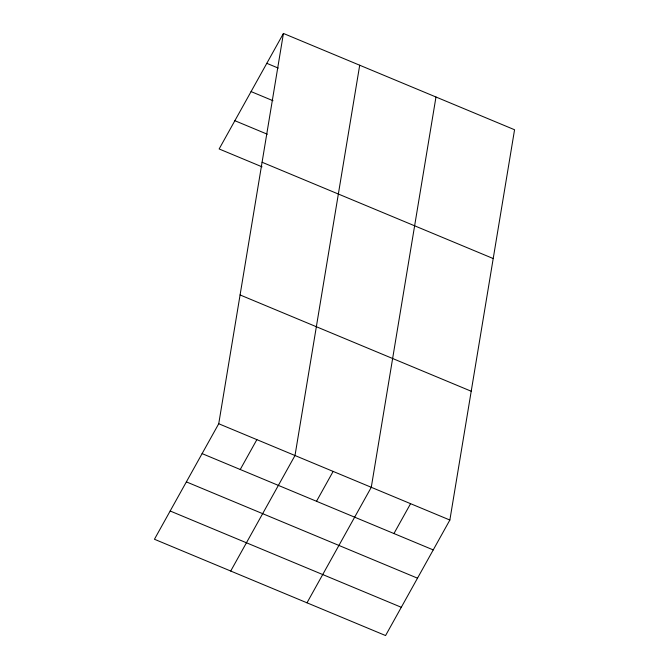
<?xml version="1.0" encoding="UTF-8"?>
<svg xmlns="http://www.w3.org/2000/svg" width="669" height="669" viewBox="0 0 669 669"><rect width="100%" height="100%" fill="white"/><g stroke="black" fill="none" stroke-linecap="round" stroke-linejoin="round"><path stroke-width="1" d="M218.73 423.745L283.43 33.45L514.561 129.744L449.861 520.039L385.57 635.55L154.439 539.256L218.73 423.745L449.861 520.039M359.705 65.228L295.004 455.522L230.713 571.033M435.979 97.005L371.278 487.3L306.987 602.811M283.43 33.45L219.139 148.961L262.039 166.832M240.238 469.504L256.871 439.633M316.512 501.282L333.145 471.411M393.941 533.544L410.574 503.673M266.797 63.321L278.245 68.087M251.076 91.586L273.002 100.718M234.869 120.704L267.282 134.21M262.081 162.249L493.212 258.543M240.079 294.945L471.219 391.24M202.105 453.615L433.236 549.91M186.375 481.881L417.506 578.175M170.169 510.999L401.3 607.293"/></g></svg>
